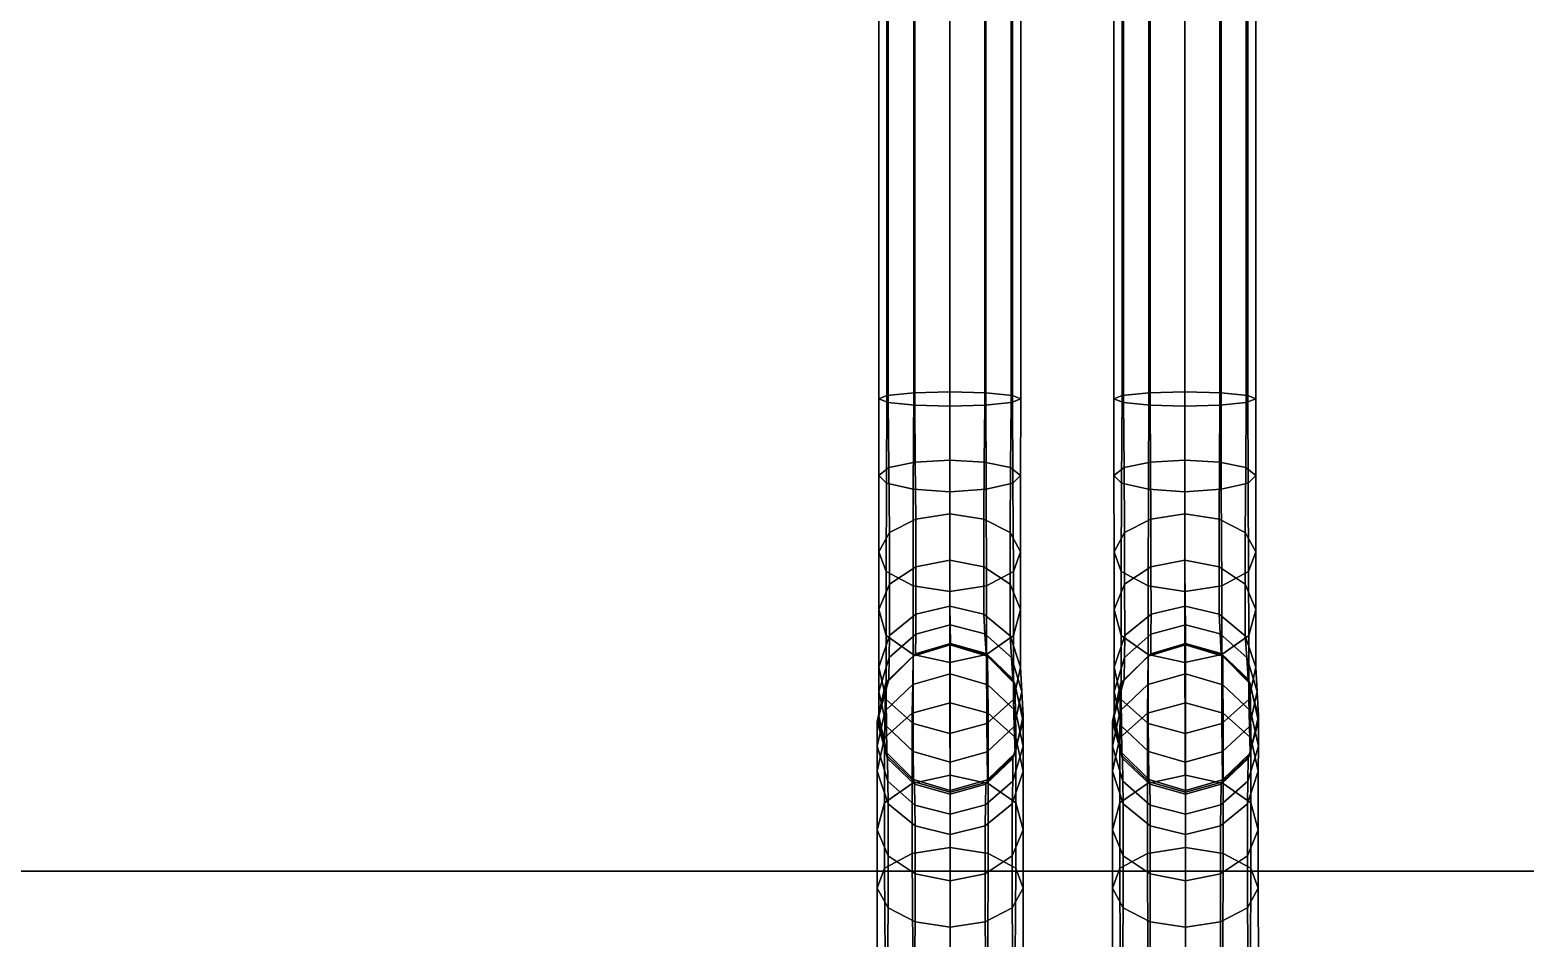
# Model space of a CAD drawing. Extents: x -9.3 to 15.5, y -7 to 5.4.
# Drawn here: x 8.374 to 9.427, y -3.847 to -3.208 of the extents above; entities that cross this region are included whole.
import ezdxf

# ---------------------------------------------------------------- set-up
doc = ezdxf.new("R2010")
doc.units = 0

msp = doc.modelspace()

# ---------------------------------------------------------------- linework, layer by layer
for points in [[(14.2088, -3.8, 4.7), (14.2088, 4.8, 4.7), (5.6088, 4.8, 4.7), (5.6088, -3.8, 4.7)], [(8.9714, -2.1322, 4.825), (8.9774, -2.1309, 4.7997), (8.9771, -3.4652, 4.8003), (8.9714, -3.4677, 4.8257)], [(8.9714, -2.1322, 4.825), (8.9714, -3.4677, 4.8257), (8.9781, -3.4703, 4.8508), (8.9779, -2.1335, 4.8502)], [(8.9962, -2.1301, 4.7814), (8.996, -3.4635, 4.7816), (8.9771, -3.4652, 4.8003), (8.9774, -2.1309, 4.7997)], [(8.9966, -2.1344, 4.868), (8.9779, -2.1335, 4.8502), (8.9781, -3.4703, 4.8508), (8.9968, -3.4721, 4.8684)], [(8.9962, -2.1301, 4.7814), (9.0214, -2.1298, 4.774), (9.0214, -3.4628, 4.774), (8.996, -3.4635, 4.7816)], [(8.9966, -2.1344, 4.868), (8.9968, -3.4721, 4.8684), (9.0214, -3.4728, 4.8753), (9.0214, -2.1348, 4.875)], [(9.0465, -2.1301, 4.7814), (9.0468, -3.4635, 4.7816), (9.0214, -3.4628, 4.774), (9.0214, -2.1298, 4.774)], [(9.0461, -2.1344, 4.868), (9.0214, -2.1348, 4.875), (9.0214, -3.4728, 4.8753), (9.046, -3.4721, 4.8684)], [(9.0461, -2.1344, 4.868), (9.046, -3.4721, 4.8684), (9.0646, -3.4703, 4.8508), (9.0648, -2.1335, 4.8502)], [(9.0465, -2.1301, 4.7814), (9.0653, -2.1309, 4.7997), (9.0656, -3.4652, 4.8003), (9.0468, -3.4635, 4.7816)], [(9.0713, -2.1322, 4.825), (9.0648, -2.1335, 4.8502), (9.0646, -3.4703, 4.8508), (9.0714, -3.4677, 4.8257)], [(9.0713, -2.1322, 4.825), (9.0714, -3.4677, 4.8257), (9.0656, -3.4652, 4.8003), (9.0653, -2.1309, 4.7997)], [(9.137, -2.1322, 4.825), (9.143, -2.1309, 4.7997), (9.1427, -3.4652, 4.8003), (9.137, -3.4677, 4.8257)], [(9.137, -2.1322, 4.825), (9.137, -3.4677, 4.8257), (9.1437, -3.4703, 4.8508), (9.1435, -2.1335, 4.8502)], [(9.1618, -2.1301, 4.7814), (9.1616, -3.4635, 4.7816), (9.1427, -3.4652, 4.8003), (9.143, -2.1309, 4.7997)], [(9.1622, -2.1344, 4.868), (9.1435, -2.1335, 4.8502), (9.1437, -3.4703, 4.8508), (9.1624, -3.4721, 4.8684)], [(9.1618, -2.1301, 4.7814), (9.187, -2.1298, 4.774), (9.187, -3.4628, 4.774), (9.1616, -3.4635, 4.7816)], [(9.1622, -2.1344, 4.868), (9.1624, -3.4721, 4.8684), (9.187, -3.4728, 4.8753), (9.187, -2.1348, 4.875)], [(9.2122, -2.1301, 4.7814), (9.2124, -3.4635, 4.7816), (9.187, -3.4628, 4.774), (9.187, -2.1298, 4.774)], [(9.2118, -2.1344, 4.868), (9.187, -2.1348, 4.875), (9.187, -3.4728, 4.8753), (9.2116, -3.4721, 4.8684)], [(9.2118, -2.1344, 4.868), (9.2116, -3.4721, 4.8684), (9.2302, -3.4703, 4.8508), (9.2304, -2.1335, 4.8502)], [(9.2122, -2.1301, 4.7814), (9.2309, -2.1309, 4.7997), (9.2312, -3.4652, 4.8003), (9.2124, -3.4635, 4.7816)], [(9.2369, -2.1322, 4.825), (9.2304, -2.1335, 4.8502), (9.2302, -3.4703, 4.8508), (9.237, -3.4677, 4.8257)], [(9.2369, -2.1322, 4.825), (9.237, -3.4677, 4.8257), (9.2312, -3.4652, 4.8003), (9.2309, -2.1309, 4.7997)], [(8.9957, -3.5313, 4.7975), (8.9768, -3.5271, 4.815), (8.9771, -3.4652, 4.8003), (8.996, -3.4635, 4.7816)], [(8.9957, -3.5313, 4.7975), (8.996, -3.4635, 4.7816), (9.0214, -3.4628, 4.774), (9.0214, -3.533, 4.7902)], [(9.047, -3.5313, 4.7975), (9.0214, -3.533, 4.7902), (9.0214, -3.4628, 4.774), (9.0468, -3.4635, 4.7816)], [(9.047, -3.5313, 4.7975), (9.0468, -3.4635, 4.7816), (9.0656, -3.4652, 4.8003), (9.0659, -3.5271, 4.815)], [(9.1613, -3.5313, 4.7975), (9.1424, -3.5271, 4.815), (9.1427, -3.4652, 4.8003), (9.1616, -3.4635, 4.7816)], [(9.1613, -3.5313, 4.7975), (9.1616, -3.4635, 4.7816), (9.187, -3.4628, 4.774), (9.187, -3.533, 4.7902)], [(9.2126, -3.5313, 4.7975), (9.187, -3.533, 4.7902), (9.187, -3.4628, 4.774), (9.2124, -3.4635, 4.7816)], [(9.2126, -3.5313, 4.7975), (9.2124, -3.4635, 4.7816), (9.2312, -3.4652, 4.8003), (9.2315, -3.5271, 4.815)], [(8.9714, -3.5215, 4.8386), (8.9714, -3.4677, 4.8257), (8.9771, -3.4652, 4.8003), (8.9768, -3.5271, 4.815)], [(8.9714, -3.5215, 4.8386), (8.9785, -3.516, 4.8617), (8.9781, -3.4703, 4.8508), (8.9714, -3.4677, 4.8257)], [(8.9971, -3.5122, 4.8774), (8.9968, -3.4721, 4.8684), (8.9781, -3.4703, 4.8508), (8.9785, -3.516, 4.8617)], [(8.9971, -3.5122, 4.8774), (9.0214, -3.5107, 4.8835), (9.0214, -3.4728, 4.8753), (8.9968, -3.4721, 4.8684)], [(9.0457, -3.5122, 4.8774), (9.046, -3.4721, 4.8684), (9.0214, -3.4728, 4.8753), (9.0214, -3.5107, 4.8835)], [(9.0457, -3.5122, 4.8774), (9.0642, -3.516, 4.8617), (9.0646, -3.4703, 4.8508), (9.046, -3.4721, 4.8684)], [(9.0713, -3.5215, 4.8386), (9.0714, -3.4677, 4.8257), (9.0646, -3.4703, 4.8508), (9.0642, -3.516, 4.8617)], [(9.0713, -3.5215, 4.8386), (9.0659, -3.5271, 4.815), (9.0656, -3.4652, 4.8003), (9.0714, -3.4677, 4.8257)], [(9.137, -3.5215, 4.8386), (9.137, -3.4677, 4.8257), (9.1427, -3.4652, 4.8003), (9.1424, -3.5271, 4.815)], [(9.137, -3.5215, 4.8386), (9.1441, -3.516, 4.8617), (9.1437, -3.4703, 4.8508), (9.137, -3.4677, 4.8257)], [(9.1627, -3.5122, 4.8774), (9.1624, -3.4721, 4.8684), (9.1437, -3.4703, 4.8508), (9.1441, -3.516, 4.8617)], [(9.1627, -3.5122, 4.8774), (9.187, -3.5107, 4.8835), (9.187, -3.4728, 4.8753), (9.1624, -3.4721, 4.8684)], [(9.2113, -3.5122, 4.8774), (9.2116, -3.4721, 4.8684), (9.187, -3.4728, 4.8753), (9.187, -3.5107, 4.8835)], [(9.2113, -3.5122, 4.8774), (9.2298, -3.516, 4.8617), (9.2302, -3.4703, 4.8508), (9.2116, -3.4721, 4.8684)], [(9.2369, -3.5215, 4.8386), (9.237, -3.4677, 4.8257), (9.2302, -3.4703, 4.8508), (9.2298, -3.516, 4.8617)], [(9.2369, -3.5215, 4.8386), (9.2315, -3.5271, 4.815), (9.2312, -3.4652, 4.8003), (9.237, -3.4677, 4.8257)], [(8.9714, -3.5215, 4.8386), (8.9715, -3.5754, 4.8516), (8.9789, -3.5618, 4.8726), (8.9785, -3.516, 4.8617)], [(8.9971, -3.5122, 4.8774), (8.9785, -3.516, 4.8617), (8.9789, -3.5618, 4.8726), (8.9974, -3.5523, 4.8865)], [(8.9971, -3.5122, 4.8774), (8.9974, -3.5523, 4.8865), (9.0214, -3.5486, 4.8916), (9.0214, -3.5107, 4.8835)], [(9.0457, -3.5122, 4.8774), (9.0214, -3.5107, 4.8835), (9.0214, -3.5486, 4.8916), (9.0454, -3.5523, 4.8865)], [(9.0457, -3.5122, 4.8774), (9.0454, -3.5523, 4.8865), (9.0638, -3.5618, 4.8726), (9.0642, -3.516, 4.8617)], [(9.0713, -3.5215, 4.8386), (9.0642, -3.516, 4.8617), (9.0638, -3.5618, 4.8726), (9.0713, -3.5754, 4.8516)], [(9.137, -3.5215, 4.8386), (9.1371, -3.5754, 4.8516), (9.1445, -3.5618, 4.8726), (9.1441, -3.516, 4.8617)], [(9.1627, -3.5122, 4.8774), (9.1441, -3.516, 4.8617), (9.1445, -3.5618, 4.8726), (9.163, -3.5523, 4.8865)], [(9.1627, -3.5122, 4.8774), (9.163, -3.5523, 4.8865), (9.187, -3.5486, 4.8916), (9.187, -3.5107, 4.8835)], [(9.2113, -3.5122, 4.8774), (9.187, -3.5107, 4.8835), (9.187, -3.5486, 4.8916), (9.211, -3.5523, 4.8865)], [(9.2113, -3.5122, 4.8774), (9.211, -3.5523, 4.8865), (9.2294, -3.5618, 4.8726), (9.2298, -3.516, 4.8617)], [(9.2369, -3.5215, 4.8386), (9.2298, -3.516, 4.8617), (9.2294, -3.5618, 4.8726), (9.2369, -3.5754, 4.8516)], [(8.9714, -3.5215, 4.8386), (8.9768, -3.5271, 4.815), (8.9765, -3.5891, 4.8297), (8.9715, -3.5754, 4.8516)], [(8.9957, -3.5313, 4.7975), (8.9955, -3.5992, 4.8133), (8.9765, -3.5891, 4.8297), (8.9768, -3.5271, 4.815)], [(9.047, -3.5313, 4.7975), (9.0659, -3.5271, 4.815), (9.0662, -3.5891, 4.8297), (9.0473, -3.5992, 4.8133)], [(9.0713, -3.5215, 4.8386), (9.0713, -3.5754, 4.8516), (9.0662, -3.5891, 4.8297), (9.0659, -3.5271, 4.815)], [(9.137, -3.5215, 4.8386), (9.1424, -3.5271, 4.815), (9.1421, -3.5891, 4.8297), (9.1371, -3.5754, 4.8516)], [(9.1613, -3.5313, 4.7975), (9.1611, -3.5992, 4.8133), (9.1421, -3.5891, 4.8297), (9.1424, -3.5271, 4.815)], [(9.2126, -3.5313, 4.7975), (9.2315, -3.5271, 4.815), (9.2318, -3.5891, 4.8297), (9.2129, -3.5992, 4.8133)], [(9.2369, -3.5215, 4.8386), (9.2369, -3.5754, 4.8516), (9.2318, -3.5891, 4.8297), (9.2315, -3.5271, 4.815)], [(8.9957, -3.5313, 4.7975), (9.0214, -3.533, 4.7902), (9.0214, -3.6033, 4.8064), (8.9955, -3.5992, 4.8133)], [(9.047, -3.5313, 4.7975), (9.0473, -3.5992, 4.8133), (9.0214, -3.6033, 4.8064), (9.0214, -3.533, 4.7902)], [(9.1613, -3.5313, 4.7975), (9.187, -3.533, 4.7902), (9.187, -3.6033, 4.8064), (9.1611, -3.5992, 4.8133)], [(9.2126, -3.5313, 4.7975), (9.2129, -3.5992, 4.8133), (9.187, -3.6033, 4.8064), (9.187, -3.533, 4.7902)], [(8.9974, -3.5858, 4.9157), (8.9974, -3.5523, 4.8865), (8.9789, -3.5618, 4.8726), (8.9789, -3.598, 4.905)], [(8.9974, -3.5858, 4.9157), (9.0214, -3.5811, 4.9197), (9.0214, -3.5486, 4.8916), (8.9974, -3.5523, 4.8865)], [(9.0454, -3.5858, 4.9158), (9.0454, -3.5523, 4.8865), (9.0214, -3.5486, 4.8916), (9.0214, -3.5811, 4.9197)], [(9.0454, -3.5858, 4.9158), (9.0638, -3.5981, 4.9052), (9.0638, -3.5618, 4.8726), (9.0454, -3.5523, 4.8865)], [(9.163, -3.5858, 4.9157), (9.163, -3.5523, 4.8865), (9.1445, -3.5618, 4.8726), (9.1445, -3.598, 4.905)], [(9.163, -3.5858, 4.9157), (9.187, -3.5811, 4.9197), (9.187, -3.5486, 4.8916), (9.163, -3.5523, 4.8865)], [(9.211, -3.5858, 4.9158), (9.211, -3.5523, 4.8865), (9.187, -3.5486, 4.8916), (9.187, -3.5811, 4.9197)], [(9.211, -3.5858, 4.9158), (9.2294, -3.5981, 4.9052), (9.2294, -3.5618, 4.8726), (9.211, -3.5523, 4.8865)], [(8.9715, -3.6159, 4.8888), (8.9789, -3.598, 4.905), (8.9789, -3.5618, 4.8726), (8.9715, -3.5754, 4.8516)], [(9.0713, -3.616, 4.889), (9.0713, -3.5754, 4.8516), (9.0638, -3.5618, 4.8726), (9.0638, -3.5981, 4.9052)], [(9.1371, -3.6159, 4.8888), (9.1445, -3.598, 4.905), (9.1445, -3.5618, 4.8726), (9.1371, -3.5754, 4.8516)], [(9.2369, -3.616, 4.889), (9.2369, -3.5754, 4.8516), (9.2294, -3.5618, 4.8726), (9.2294, -3.5981, 4.9052)], [(8.9715, -3.6159, 4.8888), (8.9715, -3.5754, 4.8516), (8.9765, -3.5891, 4.8297), (8.9765, -3.6342, 4.8718)], [(9.0713, -3.616, 4.889), (9.0663, -3.6342, 4.8719), (9.0662, -3.5891, 4.8297), (9.0713, -3.5754, 4.8516)], [(9.1371, -3.6159, 4.8888), (9.1371, -3.5754, 4.8516), (9.1421, -3.5891, 4.8297), (9.1421, -3.6342, 4.8718)], [(9.2369, -3.616, 4.889), (9.2319, -3.6342, 4.8719), (9.2318, -3.5891, 4.8297), (9.2369, -3.5754, 4.8516)], [(8.9955, -3.6477, 4.859), (8.9765, -3.6342, 4.8718), (8.9765, -3.5891, 4.8297), (8.9955, -3.5992, 4.8133)], [(8.9974, -3.5858, 4.9157), (8.9789, -3.598, 4.905), (8.9789, -3.6342, 4.9375), (8.9975, -3.6192, 4.9449)], [(8.9974, -3.5858, 4.9157), (8.9975, -3.6192, 4.9449), (9.0215, -3.6135, 4.9477), (9.0214, -3.5811, 4.9197)], [(9.0454, -3.5858, 4.9158), (9.0214, -3.5811, 4.9197), (9.0215, -3.6135, 4.9477), (9.0454, -3.6193, 4.9452)], [(9.0454, -3.5858, 4.9158), (9.0454, -3.6193, 4.9452), (9.0638, -3.6344, 4.9379), (9.0638, -3.5981, 4.9052)], [(9.0473, -3.6477, 4.8591), (9.0473, -3.5992, 4.8133), (9.0662, -3.5891, 4.8297), (9.0663, -3.6342, 4.8719)], [(9.1611, -3.6477, 4.859), (9.1421, -3.6342, 4.8718), (9.1421, -3.5891, 4.8297), (9.1611, -3.5992, 4.8133)], [(9.163, -3.5858, 4.9157), (9.1445, -3.598, 4.905), (9.1446, -3.6342, 4.9375), (9.1631, -3.6192, 4.9449)], [(9.163, -3.5858, 4.9157), (9.1631, -3.6192, 4.9449), (9.1871, -3.6135, 4.9477), (9.187, -3.5811, 4.9197)], [(9.211, -3.5858, 4.9158), (9.187, -3.5811, 4.9197), (9.1871, -3.6135, 4.9477), (9.211, -3.6193, 4.9452)], [(9.211, -3.5858, 4.9158), (9.211, -3.6193, 4.9452), (9.2294, -3.6344, 4.9379), (9.2294, -3.5981, 4.9052)], [(9.2129, -3.6477, 4.8591), (9.2129, -3.5992, 4.8133), (9.2318, -3.5891, 4.8297), (9.2319, -3.6342, 4.8719)], [(8.9715, -3.6159, 4.8888), (8.9715, -3.6565, 4.926), (8.9789, -3.6342, 4.9375), (8.9789, -3.598, 4.905)], [(8.9955, -3.6477, 4.859), (8.9955, -3.5992, 4.8133), (9.0214, -3.6033, 4.8064), (9.0214, -3.6532, 4.8536)], [(9.0473, -3.6477, 4.8591), (9.0214, -3.6532, 4.8536), (9.0214, -3.6033, 4.8064), (9.0473, -3.5992, 4.8133)], [(9.0713, -3.616, 4.889), (9.0638, -3.5981, 4.9052), (9.0638, -3.6344, 4.9379), (9.0713, -3.6566, 4.9263)], [(9.1371, -3.6159, 4.8888), (9.1371, -3.6565, 4.926), (9.1446, -3.6342, 4.9375), (9.1445, -3.598, 4.905)], [(9.1611, -3.6477, 4.859), (9.1611, -3.5992, 4.8133), (9.187, -3.6033, 4.8064), (9.187, -3.6532, 4.8536)], [(9.2129, -3.6477, 4.8591), (9.187, -3.6532, 4.8536), (9.187, -3.6033, 4.8064), (9.2129, -3.5992, 4.8133)], [(9.2369, -3.616, 4.889), (9.2294, -3.5981, 4.9052), (9.2294, -3.6344, 4.9379), (9.2369, -3.6566, 4.9263)], [(8.9715, -3.6159, 4.8888), (8.9765, -3.6342, 4.8718), (8.9765, -3.6793, 4.9139), (8.9715, -3.6565, 4.926)], [(8.9974, -3.6332, 4.985), (8.9975, -3.6192, 4.9449), (8.9789, -3.6342, 4.9375), (8.9787, -3.6498, 4.9827)], [(8.9974, -3.6332, 4.985), (9.0217, -3.6267, 4.9858), (9.0215, -3.6135, 4.9477), (8.9975, -3.6192, 4.9449)], [(9.0461, -3.6331, 4.9852), (9.0454, -3.6193, 4.9452), (9.0215, -3.6135, 4.9477), (9.0217, -3.6267, 4.9858)], [(9.0461, -3.6331, 4.9852), (9.0649, -3.6496, 4.9831), (9.0638, -3.6344, 4.9379), (9.0454, -3.6193, 4.9452)], [(9.0713, -3.616, 4.889), (9.0713, -3.6566, 4.9263), (9.0663, -3.6793, 4.9141), (9.0663, -3.6342, 4.8719)], [(9.1371, -3.6159, 4.8888), (9.1421, -3.6342, 4.8718), (9.1421, -3.6793, 4.9139), (9.1371, -3.6565, 4.926)], [(9.163, -3.6332, 4.985), (9.1631, -3.6192, 4.9449), (9.1446, -3.6342, 4.9375), (9.1444, -3.6498, 4.9827)], [(9.163, -3.6332, 4.985), (9.1873, -3.6267, 4.9858), (9.1871, -3.6135, 4.9477), (9.1631, -3.6192, 4.9449)], [(9.2117, -3.6331, 4.9852), (9.211, -3.6193, 4.9452), (9.1871, -3.6135, 4.9477), (9.1873, -3.6267, 4.9858)], [(9.2117, -3.6331, 4.9852), (9.2305, -3.6496, 4.9831), (9.2294, -3.6344, 4.9379), (9.211, -3.6193, 4.9452)], [(9.2369, -3.616, 4.889), (9.2369, -3.6566, 4.9263), (9.2319, -3.6793, 4.9141), (9.2319, -3.6342, 4.8719)], [(8.9974, -3.6332, 4.985), (8.9973, -3.6472, 5.025), (9.0219, -3.6399, 5.0238), (9.0217, -3.6267, 4.9858)], [(9.0461, -3.6331, 4.9852), (9.0217, -3.6267, 4.9858), (9.0219, -3.6399, 5.0238), (9.0469, -3.6468, 5.0253)], [(9.163, -3.6332, 4.985), (9.1629, -3.6472, 5.025), (9.1875, -3.6399, 5.0238), (9.1873, -3.6267, 4.9858)], [(9.2117, -3.6331, 4.9852), (9.1873, -3.6267, 4.9858), (9.1875, -3.6399, 5.0238), (9.2125, -3.6468, 5.0253)], [(8.9715, -3.6736, 4.9787), (8.9787, -3.6498, 4.9827), (8.9789, -3.6342, 4.9375), (8.9715, -3.6565, 4.926)], [(8.9955, -3.6477, 4.859), (8.9955, -3.6962, 4.9047), (8.9765, -3.6793, 4.9139), (8.9765, -3.6342, 4.8718)], [(8.9974, -3.6332, 4.985), (8.9787, -3.6498, 4.9827), (8.9785, -3.6653, 5.0278), (8.9973, -3.6472, 5.025)], [(8.9953, -3.6688, 5.4405), (9.0217, -3.6613, 5.4421), (9.0217, -3.6409, 5.3724), (8.9955, -3.6488, 5.3732)], [(8.9964, -3.648, 5.1991), (8.9955, -3.6488, 5.3732), (9.0217, -3.6409, 5.3724), (9.0218, -3.6404, 5.1981)], [(8.9964, -3.648, 5.1991), (9.0218, -3.6404, 5.1981), (9.0219, -3.6399, 5.0238), (8.9973, -3.6472, 5.025)], [(9.0474, -3.6478, 5.1992), (9.0218, -3.6404, 5.1981), (9.0217, -3.6409, 5.3724), (9.048, -3.6488, 5.3732)], [(9.0481, -3.6689, 5.4405), (9.048, -3.6488, 5.3732), (9.0217, -3.6409, 5.3724), (9.0217, -3.6613, 5.4421)], [(9.0474, -3.6478, 5.1992), (9.0469, -3.6468, 5.0253), (9.0219, -3.6399, 5.0238), (9.0218, -3.6404, 5.1981)], [(9.0461, -3.6331, 4.9852), (9.0469, -3.6468, 5.0253), (9.0659, -3.6649, 5.0283), (9.0649, -3.6496, 4.9831)], [(9.0473, -3.6477, 4.8591), (9.0663, -3.6342, 4.8719), (9.0663, -3.6793, 4.9141), (9.0474, -3.6962, 4.9048)], [(9.0722, -3.6737, 4.9792), (9.0713, -3.6566, 4.9263), (9.0638, -3.6344, 4.9379), (9.0649, -3.6496, 4.9831)], [(9.1371, -3.6736, 4.9787), (9.1444, -3.6498, 4.9827), (9.1446, -3.6342, 4.9375), (9.1371, -3.6565, 4.926)], [(9.1611, -3.6477, 4.859), (9.1611, -3.6962, 4.9047), (9.1421, -3.6793, 4.9139), (9.1421, -3.6342, 4.8718)], [(9.163, -3.6332, 4.985), (9.1444, -3.6498, 4.9827), (9.1441, -3.6653, 5.0278), (9.1629, -3.6472, 5.025)], [(9.1609, -3.6688, 5.4405), (9.1873, -3.6613, 5.4421), (9.1874, -3.6409, 5.3724), (9.1611, -3.6488, 5.3732)], [(9.162, -3.648, 5.1991), (9.1611, -3.6488, 5.3732), (9.1874, -3.6409, 5.3724), (9.1874, -3.6404, 5.1981)], [(9.162, -3.648, 5.1991), (9.1874, -3.6404, 5.1981), (9.1875, -3.6399, 5.0238), (9.1629, -3.6472, 5.025)], [(9.2137, -3.6689, 5.4405), (9.2136, -3.6488, 5.3732), (9.1874, -3.6409, 5.3724), (9.1873, -3.6613, 5.4421)], [(9.213, -3.6478, 5.1992), (9.2125, -3.6468, 5.0253), (9.1875, -3.6399, 5.0238), (9.1874, -3.6404, 5.1981)], [(9.213, -3.6478, 5.1992), (9.1874, -3.6404, 5.1981), (9.1874, -3.6409, 5.3724), (9.2136, -3.6488, 5.3732)], [(9.2117, -3.6331, 4.9852), (9.2125, -3.6468, 5.0253), (9.2315, -3.6649, 5.0283), (9.2305, -3.6496, 4.9831)], [(9.2129, -3.6477, 4.8591), (9.2319, -3.6342, 4.8719), (9.2319, -3.6793, 4.9141), (9.213, -3.6962, 4.9048)], [(9.2378, -3.6737, 4.9792), (9.2369, -3.6566, 4.9263), (9.2294, -3.6344, 4.9379), (9.2305, -3.6496, 4.9831)], [(8.9715, -3.6736, 4.9787), (8.9715, -3.6908, 5.0315), (8.9785, -3.6653, 5.0278), (8.9787, -3.6498, 4.9827)], [(8.9953, -3.6688, 5.4405), (8.9955, -3.6488, 5.3732), (8.9761, -3.6682, 5.3754), (8.9758, -3.6872, 5.4369)], [(8.9964, -3.648, 5.1991), (8.9773, -3.6667, 5.2016), (8.9761, -3.6682, 5.3754), (8.9955, -3.6488, 5.3732)], [(8.9964, -3.648, 5.1991), (8.9973, -3.6472, 5.025), (8.9785, -3.6653, 5.0278), (8.9773, -3.6667, 5.2016)], [(8.9955, -3.6477, 4.859), (9.0214, -3.6532, 4.8536), (9.0215, -3.7032, 4.9008), (8.9955, -3.6962, 4.9047)], [(9.0473, -3.6477, 4.8591), (9.0474, -3.6962, 4.9048), (9.0215, -3.7032, 4.9008), (9.0214, -3.6532, 4.8536)], [(9.0474, -3.6478, 5.1992), (9.0666, -3.6665, 5.2018), (9.0659, -3.6649, 5.0283), (9.0469, -3.6468, 5.0253)], [(9.0474, -3.6478, 5.1992), (9.048, -3.6488, 5.3732), (9.0673, -3.6682, 5.3754), (9.0666, -3.6665, 5.2018)], [(9.0481, -3.6689, 5.4405), (9.0676, -3.6872, 5.4369), (9.0673, -3.6682, 5.3754), (9.048, -3.6488, 5.3732)], [(9.0722, -3.6737, 4.9792), (9.0649, -3.6496, 4.9831), (9.0659, -3.6649, 5.0283), (9.0731, -3.6908, 5.032)], [(9.1371, -3.6736, 4.9787), (9.1371, -3.6908, 5.0315), (9.1441, -3.6653, 5.0278), (9.1444, -3.6498, 4.9827)], [(9.1609, -3.6688, 5.4405), (9.1611, -3.6488, 5.3732), (9.1417, -3.6682, 5.3754), (9.1414, -3.6872, 5.4369)], [(9.162, -3.648, 5.1991), (9.1429, -3.6667, 5.2016), (9.1417, -3.6682, 5.3754), (9.1611, -3.6488, 5.3732)], [(9.162, -3.648, 5.1991), (9.1629, -3.6472, 5.025), (9.1441, -3.6653, 5.0278), (9.1429, -3.6667, 5.2016)], [(9.1611, -3.6477, 4.859), (9.187, -3.6532, 4.8536), (9.1871, -3.7032, 4.9008), (9.1611, -3.6962, 4.9047)], [(9.2129, -3.6477, 4.8591), (9.213, -3.6962, 4.9048), (9.1871, -3.7032, 4.9008), (9.187, -3.6532, 4.8536)], [(9.213, -3.6478, 5.1992), (9.2322, -3.6665, 5.2018), (9.2315, -3.6649, 5.0283), (9.2125, -3.6468, 5.0253)], [(9.213, -3.6478, 5.1992), (9.2136, -3.6488, 5.3732), (9.2329, -3.6682, 5.3754), (9.2322, -3.6665, 5.2018)], [(9.2137, -3.6689, 5.4405), (9.2332, -3.6872, 5.4369), (9.2329, -3.6682, 5.3754), (9.2136, -3.6488, 5.3732)], [(9.2378, -3.6737, 4.9792), (9.2305, -3.6496, 4.9831), (9.2315, -3.6649, 5.0283), (9.2387, -3.6908, 5.032)], [(8.9715, -3.6736, 4.9787), (8.9715, -3.6565, 4.926), (8.9765, -3.6793, 4.9139), (8.9768, -3.698, 4.9744)], [(8.9953, -3.6688, 5.4405), (8.995, -3.6889, 5.5078), (9.0217, -3.6817, 5.5118), (9.0217, -3.6613, 5.4421)], [(9.0481, -3.6689, 5.4405), (9.0217, -3.6613, 5.4421), (9.0217, -3.6817, 5.5118), (9.0483, -3.6889, 5.5078)], [(9.0722, -3.6737, 4.9792), (9.0668, -3.6982, 4.9747), (9.0663, -3.6793, 4.9141), (9.0713, -3.6566, 4.9263)], [(9.1371, -3.6736, 4.9787), (9.1371, -3.6565, 4.926), (9.1421, -3.6793, 4.9139), (9.1424, -3.698, 4.9744)], [(9.1609, -3.6688, 5.4405), (9.1606, -3.6889, 5.5078), (9.1873, -3.6817, 5.5118), (9.1873, -3.6613, 5.4421)], [(9.2137, -3.6689, 5.4405), (9.1873, -3.6613, 5.4421), (9.1873, -3.6817, 5.5118), (9.2139, -3.6889, 5.5078)], [(9.2378, -3.6737, 4.9792), (9.2324, -3.6982, 4.9747), (9.2319, -3.6793, 4.9141), (9.2369, -3.6566, 4.9263)], [(8.9709, -3.6928, 5.2052), (8.9703, -3.6947, 5.3789), (8.9761, -3.6682, 5.3754), (8.9773, -3.6667, 5.2016)], [(8.9703, -3.7122, 5.4324), (8.9758, -3.6872, 5.4369), (8.9761, -3.6682, 5.3754), (8.9703, -3.6947, 5.3789)], [(8.9709, -3.6928, 5.2052), (8.9773, -3.6667, 5.2016), (8.9785, -3.6653, 5.0278), (8.9715, -3.6908, 5.0315)], [(8.9715, -3.6736, 4.9787), (8.9768, -3.698, 4.9744), (8.977, -3.7167, 5.0349), (8.9715, -3.6908, 5.0315)], [(8.9953, -3.6688, 5.4405), (8.9758, -3.6872, 5.4369), (8.9755, -3.7062, 5.4983), (8.995, -3.6889, 5.5078)], [(9.0481, -3.6689, 5.4405), (9.0483, -3.6889, 5.5078), (9.0678, -3.7062, 5.4983), (9.0676, -3.6872, 5.4369)], [(9.0731, -3.6928, 5.2054), (9.0731, -3.6908, 5.032), (9.0659, -3.6649, 5.0283), (9.0666, -3.6665, 5.2018)], [(9.0731, -3.6928, 5.2054), (9.0666, -3.6665, 5.2018), (9.0673, -3.6682, 5.3754), (9.073, -3.6947, 5.3789)], [(9.0722, -3.6737, 4.9792), (9.0731, -3.6908, 5.032), (9.0674, -3.7171, 5.0353), (9.0668, -3.6982, 4.9747)], [(9.073, -3.7122, 5.4324), (9.073, -3.6947, 5.3789), (9.0673, -3.6682, 5.3754), (9.0676, -3.6872, 5.4369)], [(9.1359, -3.7122, 5.4324), (9.1414, -3.6872, 5.4369), (9.1417, -3.6682, 5.3754), (9.136, -3.6947, 5.3789)], [(9.1365, -3.6928, 5.2052), (9.136, -3.6947, 5.3789), (9.1417, -3.6682, 5.3754), (9.1429, -3.6667, 5.2016)], [(9.1365, -3.6928, 5.2052), (9.1429, -3.6667, 5.2016), (9.1441, -3.6653, 5.0278), (9.1371, -3.6908, 5.0315)], [(9.1371, -3.6736, 4.9787), (9.1424, -3.698, 4.9744), (9.1426, -3.7167, 5.0349), (9.1371, -3.6908, 5.0315)], [(9.1609, -3.6688, 5.4405), (9.1414, -3.6872, 5.4369), (9.1411, -3.7062, 5.4983), (9.1606, -3.6889, 5.5078)], [(9.2137, -3.6689, 5.4405), (9.2139, -3.6889, 5.5078), (9.2334, -3.7062, 5.4983), (9.2332, -3.6872, 5.4369)], [(9.2387, -3.6928, 5.2054), (9.2387, -3.6908, 5.032), (9.2315, -3.6649, 5.0283), (9.2322, -3.6665, 5.2018)], [(9.2387, -3.6928, 5.2054), (9.2322, -3.6665, 5.2018), (9.2329, -3.6682, 5.3754), (9.2387, -3.6947, 5.3789)], [(9.2378, -3.6737, 4.9792), (9.2387, -3.6908, 5.032), (9.233, -3.7171, 5.0353), (9.2324, -3.6982, 4.9747)], [(9.2387, -3.7122, 5.4324), (9.2387, -3.6947, 5.3789), (9.2329, -3.6682, 5.3754), (9.2332, -3.6872, 5.4369)], [(8.9957, -3.7159, 4.9709), (8.9768, -3.698, 4.9744), (8.9765, -3.6793, 4.9139), (8.9955, -3.6962, 4.9047)], [(8.995, -3.7383, 5.5543), (9.0217, -3.7326, 5.5598), (9.0217, -3.6817, 5.5118), (8.995, -3.6889, 5.5078)], [(9.0483, -3.7383, 5.5543), (9.0483, -3.6889, 5.5078), (9.0217, -3.6817, 5.5118), (9.0217, -3.7326, 5.5598)], [(9.0476, -3.7161, 4.9711), (9.0474, -3.6962, 4.9048), (9.0663, -3.6793, 4.9141), (9.0668, -3.6982, 4.9747)], [(9.1613, -3.7159, 4.9709), (9.1424, -3.698, 4.9744), (9.1421, -3.6793, 4.9139), (9.1611, -3.6962, 4.9047)], [(9.1606, -3.7383, 5.5543), (9.1873, -3.7326, 5.5598), (9.1873, -3.6817, 5.5118), (9.1606, -3.6889, 5.5078)], [(9.2139, -3.7383, 5.5543), (9.2139, -3.6889, 5.5078), (9.1873, -3.6817, 5.5118), (9.1873, -3.7326, 5.5598)], [(9.2132, -3.7161, 4.9711), (9.213, -3.6962, 4.9048), (9.2319, -3.6793, 4.9141), (9.2324, -3.6982, 4.9747)], [(8.9703, -3.7122, 5.4324), (8.9703, -3.7297, 5.4859), (8.9755, -3.7062, 5.4983), (8.9758, -3.6872, 5.4369)], [(8.9709, -3.6928, 5.2052), (8.9772, -3.7188, 5.2088), (8.9775, -3.7208, 5.3827), (8.9703, -3.6947, 5.3789)], [(8.9703, -3.7122, 5.4324), (8.9703, -3.6947, 5.3789), (8.9775, -3.7208, 5.3827), (8.9777, -3.7367, 5.4284)], [(8.9709, -3.6928, 5.2052), (8.9715, -3.6908, 5.0315), (8.977, -3.7167, 5.0349), (8.9772, -3.7188, 5.2088)], [(8.995, -3.7383, 5.5543), (8.995, -3.6889, 5.5078), (8.9755, -3.7062, 5.4983), (8.9755, -3.7521, 5.5411)], [(9.0483, -3.7383, 5.5543), (9.0678, -3.7521, 5.5411), (9.0678, -3.7062, 5.4983), (9.0483, -3.6889, 5.5078)], [(9.073, -3.7122, 5.4324), (9.0657, -3.7367, 5.4284), (9.0659, -3.7208, 5.3827), (9.073, -3.6947, 5.3789)], [(9.0731, -3.6928, 5.2054), (9.073, -3.6947, 5.3789), (9.0659, -3.7208, 5.3827), (9.0666, -3.7189, 5.209)], [(9.0731, -3.6928, 5.2054), (9.0666, -3.7189, 5.209), (9.0674, -3.7171, 5.0353), (9.0731, -3.6908, 5.032)], [(9.073, -3.7122, 5.4324), (9.0676, -3.6872, 5.4369), (9.0678, -3.7062, 5.4983), (9.073, -3.7297, 5.4859)], [(9.1359, -3.7122, 5.4324), (9.1359, -3.7297, 5.4859), (9.1411, -3.7062, 5.4983), (9.1414, -3.6872, 5.4369)], [(9.1359, -3.7122, 5.4324), (9.136, -3.6947, 5.3789), (9.1431, -3.7208, 5.3827), (9.1433, -3.7367, 5.4284)], [(9.1365, -3.6928, 5.2052), (9.1429, -3.7188, 5.2088), (9.1431, -3.7208, 5.3827), (9.136, -3.6947, 5.3789)], [(9.1365, -3.6928, 5.2052), (9.1371, -3.6908, 5.0315), (9.1426, -3.7167, 5.0349), (9.1429, -3.7188, 5.2088)], [(9.1606, -3.7383, 5.5543), (9.1606, -3.6889, 5.5078), (9.1411, -3.7062, 5.4983), (9.1411, -3.7521, 5.5411)], [(9.2139, -3.7383, 5.5543), (9.2334, -3.7521, 5.5411), (9.2334, -3.7062, 5.4983), (9.2139, -3.6889, 5.5078)], [(9.2387, -3.7122, 5.4324), (9.2313, -3.7367, 5.4284), (9.2315, -3.7208, 5.3827), (9.2387, -3.6947, 5.3789)], [(9.2387, -3.6928, 5.2054), (9.2387, -3.6947, 5.3789), (9.2315, -3.7208, 5.3827), (9.2323, -3.7189, 5.209)], [(9.2387, -3.6928, 5.2054), (9.2323, -3.7189, 5.209), (9.233, -3.7171, 5.0353), (9.2387, -3.6908, 5.032)], [(9.2387, -3.7122, 5.4324), (9.2332, -3.6872, 5.4369), (9.2334, -3.7062, 5.4983), (9.2386, -3.7297, 5.4859)], [(8.9703, -3.7709, 5.5237), (8.9755, -3.7521, 5.5411), (8.9755, -3.7062, 5.4983), (8.9703, -3.7297, 5.4859)], [(8.9957, -3.7159, 4.9709), (8.9959, -3.7356, 5.0371), (8.977, -3.7167, 5.0349), (8.9768, -3.698, 4.9744)], [(8.9957, -3.7159, 4.9709), (8.9955, -3.6962, 4.9047), (9.0215, -3.7032, 4.9008), (9.0216, -3.7233, 4.9694)], [(9.0476, -3.7161, 4.9711), (9.0216, -3.7233, 4.9694), (9.0215, -3.7032, 4.9008), (9.0474, -3.6962, 4.9048)], [(9.0476, -3.7161, 4.9711), (9.0668, -3.6982, 4.9747), (9.0674, -3.7171, 5.0353), (9.0479, -3.7359, 5.0373)], [(9.073, -3.7709, 5.5237), (9.073, -3.7297, 5.4859), (9.0678, -3.7062, 5.4983), (9.0678, -3.7521, 5.5411)], [(9.1359, -3.7709, 5.5237), (9.1411, -3.7521, 5.5411), (9.1411, -3.7062, 5.4983), (9.1359, -3.7297, 5.4859)], [(9.1613, -3.7159, 4.9709), (9.1615, -3.7356, 5.0371), (9.1426, -3.7167, 5.0349), (9.1424, -3.698, 4.9744)], [(9.1613, -3.7159, 4.9709), (9.1611, -3.6962, 4.9047), (9.1871, -3.7032, 4.9008), (9.1872, -3.7233, 4.9694)], [(9.2132, -3.7161, 4.9711), (9.1872, -3.7233, 4.9694), (9.1871, -3.7032, 4.9008), (9.213, -3.6962, 4.9048)], [(9.2132, -3.7161, 4.9711), (9.2324, -3.6982, 4.9747), (9.233, -3.7171, 5.0353), (9.2135, -3.7359, 5.0373)], [(9.2386, -3.7709, 5.5237), (9.2386, -3.7297, 5.4859), (9.2334, -3.7062, 5.4983), (9.2334, -3.7521, 5.5411)], [(8.9703, -3.7122, 5.4324), (8.9777, -3.7367, 5.4284), (8.9779, -3.7526, 5.4741), (8.9703, -3.7297, 5.4859)], [(8.9963, -3.7372, 5.2115), (8.9772, -3.7188, 5.2088), (8.977, -3.7167, 5.0349), (8.9959, -3.7356, 5.0371)], [(8.9957, -3.7159, 4.9709), (9.0216, -3.7233, 4.9694), (9.0217, -3.7434, 5.038), (8.9959, -3.7356, 5.0371)], [(9.0476, -3.7161, 4.9711), (9.0479, -3.7359, 5.0373), (9.0217, -3.7434, 5.038), (9.0216, -3.7233, 4.9694)], [(9.073, -3.7122, 5.4324), (9.073, -3.7297, 5.4859), (9.0654, -3.7526, 5.4741), (9.0657, -3.7367, 5.4284)], [(9.1359, -3.7122, 5.4324), (9.1433, -3.7367, 5.4284), (9.1435, -3.7526, 5.4741), (9.1359, -3.7297, 5.4859)], [(9.1619, -3.7372, 5.2115), (9.1429, -3.7188, 5.2088), (9.1426, -3.7167, 5.0349), (9.1615, -3.7356, 5.0371)], [(9.1613, -3.7159, 4.9709), (9.1872, -3.7233, 4.9694), (9.1873, -3.7434, 5.038), (9.1615, -3.7356, 5.0371)], [(9.2132, -3.7161, 4.9711), (9.2135, -3.7359, 5.0373), (9.1873, -3.7434, 5.038), (9.1872, -3.7233, 4.9694)], [(9.2387, -3.7122, 5.4324), (9.2386, -3.7297, 5.4859), (9.231, -3.7526, 5.4741), (9.2313, -3.7367, 5.4284)], [(8.9963, -3.7372, 5.2115), (8.9966, -3.7389, 5.3858), (8.9775, -3.7208, 5.3827), (8.9772, -3.7188, 5.2088)], [(8.9968, -3.7536, 5.4262), (8.9777, -3.7367, 5.4284), (8.9775, -3.7208, 5.3827), (8.9966, -3.7389, 5.3858)], [(9.0466, -3.7535, 5.4262), (9.0468, -3.7389, 5.3858), (9.0659, -3.7208, 5.3827), (9.0657, -3.7367, 5.4284)], [(9.0474, -3.7374, 5.2115), (9.0666, -3.7189, 5.209), (9.0659, -3.7208, 5.3827), (9.0468, -3.7389, 5.3858)], [(9.0474, -3.7374, 5.2115), (9.0479, -3.7359, 5.0373), (9.0674, -3.7171, 5.0353), (9.0666, -3.7189, 5.209)], [(9.1619, -3.7372, 5.2115), (9.1622, -3.7389, 5.3858), (9.1431, -3.7208, 5.3827), (9.1429, -3.7188, 5.2088)], [(9.1624, -3.7536, 5.4262), (9.1433, -3.7367, 5.4284), (9.1431, -3.7208, 5.3827), (9.1622, -3.7389, 5.3858)], [(9.2122, -3.7535, 5.4262), (9.2124, -3.7389, 5.3858), (9.2315, -3.7208, 5.3827), (9.2313, -3.7367, 5.4284)], [(9.213, -3.7374, 5.2115), (9.2323, -3.7189, 5.209), (9.2315, -3.7208, 5.3827), (9.2124, -3.7389, 5.3858)], [(9.213, -3.7374, 5.2115), (9.2135, -3.7359, 5.0373), (9.233, -3.7171, 5.0353), (9.2323, -3.7189, 5.209)], [(8.9703, -3.7709, 5.5237), (8.9703, -3.7297, 5.4859), (8.9779, -3.7526, 5.4741), (8.9779, -3.7893, 5.5069)], [(8.9968, -3.7536, 5.4262), (8.9969, -3.7682, 5.4666), (8.9779, -3.7526, 5.4741), (8.9777, -3.7367, 5.4284)], [(8.995, -3.7383, 5.5543), (8.995, -3.7876, 5.6008), (9.0217, -3.7834, 5.6078), (9.0217, -3.7326, 5.5598)], [(8.9963, -3.7372, 5.2115), (8.9959, -3.7356, 5.0371), (9.0217, -3.7434, 5.038), (9.0217, -3.7446, 5.2126)], [(8.9963, -3.7372, 5.2115), (9.0217, -3.7446, 5.2126), (9.0217, -3.7459, 5.3871), (8.9966, -3.7389, 5.3858)], [(9.0483, -3.7383, 5.5543), (9.0217, -3.7326, 5.5598), (9.0217, -3.7834, 5.6078), (9.0483, -3.7876, 5.6008)], [(9.0474, -3.7374, 5.2115), (9.0217, -3.7446, 5.2126), (9.0217, -3.7434, 5.038), (9.0479, -3.7359, 5.0373)], [(9.0474, -3.7374, 5.2115), (9.0468, -3.7389, 5.3858), (9.0217, -3.7459, 5.3871), (9.0217, -3.7446, 5.2126)], [(9.0466, -3.7535, 5.4262), (9.0657, -3.7367, 5.4284), (9.0654, -3.7526, 5.4741), (9.0464, -3.7682, 5.4666)], [(9.073, -3.7709, 5.5237), (9.0654, -3.7893, 5.5069), (9.0654, -3.7526, 5.4741), (9.073, -3.7297, 5.4859)], [(9.1359, -3.7709, 5.5237), (9.1359, -3.7297, 5.4859), (9.1435, -3.7526, 5.4741), (9.1435, -3.7893, 5.5069)], [(9.1624, -3.7536, 5.4262), (9.1626, -3.7682, 5.4666), (9.1435, -3.7526, 5.4741), (9.1433, -3.7367, 5.4284)], [(9.1606, -3.7383, 5.5543), (9.1606, -3.7876, 5.6008), (9.1873, -3.7834, 5.6078), (9.1873, -3.7326, 5.5598)], [(9.1619, -3.7372, 5.2115), (9.1615, -3.7356, 5.0371), (9.1873, -3.7434, 5.038), (9.1873, -3.7446, 5.2126)], [(9.1619, -3.7372, 5.2115), (9.1873, -3.7446, 5.2126), (9.1873, -3.7459, 5.3871), (9.1622, -3.7389, 5.3858)], [(9.2139, -3.7383, 5.5543), (9.1873, -3.7326, 5.5598), (9.1873, -3.7834, 5.6078), (9.2139, -3.7876, 5.6008)], [(9.213, -3.7374, 5.2115), (9.1873, -3.7446, 5.2126), (9.1873, -3.7434, 5.038), (9.2135, -3.7359, 5.0373)], [(9.213, -3.7374, 5.2115), (9.2124, -3.7389, 5.3858), (9.1873, -3.7459, 5.3871), (9.1873, -3.7446, 5.2126)], [(9.2122, -3.7535, 5.4262), (9.2313, -3.7367, 5.4284), (9.231, -3.7526, 5.4741), (9.212, -3.7682, 5.4666)], [(9.2386, -3.7709, 5.5237), (9.231, -3.7893, 5.5069), (9.231, -3.7526, 5.4741), (9.2386, -3.7297, 5.4859)], [(8.995, -3.7383, 5.5543), (8.9755, -3.7521, 5.5411), (8.9755, -3.7979, 5.5839), (8.995, -3.7876, 5.6008)], [(8.9968, -3.7536, 5.4262), (8.9966, -3.7389, 5.3858), (9.0217, -3.7459, 5.3871), (9.0217, -3.76, 5.4255)], [(9.0466, -3.7535, 5.4262), (9.0217, -3.76, 5.4255), (9.0217, -3.7459, 5.3871), (9.0468, -3.7389, 5.3858)], [(9.0483, -3.7383, 5.5543), (9.0483, -3.7876, 5.6008), (9.0678, -3.7979, 5.5839), (9.0678, -3.7521, 5.5411)], [(9.1606, -3.7383, 5.5543), (9.1411, -3.7521, 5.5411), (9.1411, -3.7979, 5.5839), (9.1606, -3.7876, 5.6008)], [(9.1624, -3.7536, 5.4262), (9.1622, -3.7389, 5.3858), (9.1873, -3.7459, 5.3871), (9.1873, -3.76, 5.4255)], [(9.2122, -3.7535, 5.4262), (9.1873, -3.76, 5.4255), (9.1873, -3.7459, 5.3871), (9.2124, -3.7389, 5.3858)], [(9.2139, -3.7383, 5.5543), (9.2139, -3.7876, 5.6008), (9.2334, -3.7979, 5.5839), (9.2334, -3.7521, 5.5411)], [(8.9703, -3.7709, 5.5237), (8.9703, -3.8121, 5.5614), (8.9755, -3.7979, 5.5839), (8.9755, -3.7521, 5.5411)], [(8.9969, -3.802, 5.496), (8.9779, -3.7893, 5.5069), (8.9779, -3.7526, 5.4741), (8.9969, -3.7682, 5.4666)], [(8.9968, -3.7536, 5.4262), (9.0217, -3.76, 5.4255), (9.0217, -3.7742, 5.4638), (8.9969, -3.7682, 5.4666)], [(9.0466, -3.7535, 5.4262), (9.0464, -3.7682, 5.4666), (9.0217, -3.7742, 5.4638), (9.0217, -3.76, 5.4255)], [(9.0464, -3.802, 5.496), (9.0464, -3.7682, 5.4666), (9.0654, -3.7526, 5.4741), (9.0654, -3.7893, 5.5069)], [(9.073, -3.7709, 5.5237), (9.0678, -3.7521, 5.5411), (9.0678, -3.7979, 5.5839), (9.073, -3.8121, 5.5614)], [(9.1359, -3.7709, 5.5237), (9.1359, -3.8121, 5.5614), (9.1411, -3.7979, 5.5839), (9.1411, -3.7521, 5.5411)], [(9.1626, -3.802, 5.496), (9.1435, -3.7893, 5.5069), (9.1435, -3.7526, 5.4741), (9.1626, -3.7682, 5.4666)], [(9.1624, -3.7536, 5.4262), (9.1873, -3.76, 5.4255), (9.1873, -3.7742, 5.4638), (9.1626, -3.7682, 5.4666)], [(9.2122, -3.7535, 5.4262), (9.212, -3.7682, 5.4666), (9.1873, -3.7742, 5.4638), (9.1873, -3.76, 5.4255)], [(9.212, -3.802, 5.496), (9.212, -3.7682, 5.4666), (9.231, -3.7526, 5.4741), (9.231, -3.7893, 5.5069)], [(9.2386, -3.7709, 5.5237), (9.2334, -3.7521, 5.5411), (9.2334, -3.7979, 5.5839), (9.2386, -3.8121, 5.5614)], [(8.9969, -3.802, 5.496), (8.9969, -3.7682, 5.4666), (9.0217, -3.7742, 5.4638), (9.0217, -3.8069, 5.4919)], [(9.0464, -3.802, 5.496), (9.0217, -3.8069, 5.4919), (9.0217, -3.7742, 5.4638), (9.0464, -3.7682, 5.4666)], [(9.1626, -3.802, 5.496), (9.1626, -3.7682, 5.4666), (9.1873, -3.7742, 5.4638), (9.1873, -3.8069, 5.4919)], [(9.212, -3.802, 5.496), (9.1873, -3.8069, 5.4919), (9.1873, -3.7742, 5.4638), (9.212, -3.7682, 5.4666)], [(8.9703, -3.7709, 5.5237), (8.9779, -3.7893, 5.5069), (8.9779, -3.826, 5.5397), (8.9703, -3.8121, 5.5614)], [(9.073, -3.7709, 5.5237), (9.073, -3.8121, 5.5614), (9.0654, -3.826, 5.5397), (9.0654, -3.7893, 5.5069)], [(9.1359, -3.7709, 5.5237), (9.1435, -3.7893, 5.5069), (9.1435, -3.826, 5.5397), (9.1359, -3.8121, 5.5614)], [(9.2386, -3.7709, 5.5237), (9.2386, -3.8121, 5.5614), (9.231, -3.826, 5.5397), (9.231, -3.7893, 5.5069)], [(8.9953, -3.8566, 5.6169), (8.995, -3.7876, 5.6008), (8.9755, -3.7979, 5.5839), (8.9758, -3.8609, 5.5989)], [(8.9969, -3.802, 5.496), (8.9969, -3.8357, 5.5254), (8.9779, -3.826, 5.5397), (8.9779, -3.7893, 5.5069)], [(8.9953, -3.8566, 5.6169), (9.0217, -3.8548, 5.6243), (9.0217, -3.7834, 5.6078), (8.995, -3.7876, 5.6008)], [(9.0481, -3.8566, 5.6169), (9.0483, -3.7876, 5.6008), (9.0217, -3.7834, 5.6078), (9.0217, -3.8548, 5.6243)], [(9.0464, -3.802, 5.496), (9.0654, -3.7893, 5.5069), (9.0654, -3.826, 5.5397), (9.0464, -3.8357, 5.5254)], [(9.0481, -3.8566, 5.6169), (9.0675, -3.8609, 5.5989), (9.0678, -3.7979, 5.5839), (9.0483, -3.7876, 5.6008)], [(9.1609, -3.8566, 5.6169), (9.1606, -3.7876, 5.6008), (9.1411, -3.7979, 5.5839), (9.1414, -3.8609, 5.5989)], [(9.1626, -3.802, 5.496), (9.1626, -3.8357, 5.5254), (9.1435, -3.826, 5.5397), (9.1435, -3.7893, 5.5069)], [(9.1609, -3.8566, 5.6169), (9.1873, -3.8548, 5.6243), (9.1873, -3.7834, 5.6078), (9.1606, -3.7876, 5.6008)], [(9.2137, -3.8566, 5.6169), (9.2139, -3.7876, 5.6008), (9.1873, -3.7834, 5.6078), (9.1873, -3.8548, 5.6243)], [(9.212, -3.802, 5.496), (9.231, -3.7893, 5.5069), (9.231, -3.826, 5.5397), (9.212, -3.8357, 5.5254)], [(9.2137, -3.8566, 5.6169), (9.2331, -3.8609, 5.5989), (9.2334, -3.7979, 5.5839), (9.2139, -3.7876, 5.6008)], [(14.2088, -3.8, 5.5), (5.6088, -3.8, 5.5), (5.4088, -4.0814, 5.5), (14.4902, -4.0814, 5.5)], [(14.2088, -3.8, 4.7), (5.6088, -3.8, 4.7), (5.6088, -3.8, 5.5), (14.2088, -3.8, 5.5)], [(8.9703, -3.8667, 5.5745), (8.9758, -3.8609, 5.5989), (8.9755, -3.7979, 5.5839), (8.9703, -3.8121, 5.5614)], [(9.0731, -3.8667, 5.5745), (9.073, -3.8121, 5.5614), (9.0678, -3.7979, 5.5839), (9.0675, -3.8609, 5.5989)], [(9.1359, -3.8667, 5.5745), (9.1414, -3.8609, 5.5989), (9.1411, -3.7979, 5.5839), (9.1359, -3.8121, 5.5614)], [(9.2387, -3.8667, 5.5745), (9.2386, -3.8121, 5.5614), (9.2334, -3.7979, 5.5839), (9.2331, -3.8609, 5.5989)], [(8.9969, -3.802, 5.496), (9.0217, -3.8069, 5.4919), (9.0217, -3.8395, 5.5201), (8.9969, -3.8357, 5.5254)], [(9.0464, -3.802, 5.496), (9.0464, -3.8357, 5.5254), (9.0217, -3.8395, 5.5201), (9.0217, -3.8069, 5.4919)], [(9.1626, -3.802, 5.496), (9.1873, -3.8069, 5.4919), (9.1873, -3.8395, 5.5201), (9.1626, -3.8357, 5.5254)], [(9.212, -3.802, 5.496), (9.212, -3.8357, 5.5254), (9.1873, -3.8395, 5.5201), (9.1873, -3.8069, 5.4919)], [(8.9703, -3.8667, 5.5745), (8.9703, -3.8121, 5.5614), (8.9779, -3.826, 5.5397), (8.9775, -3.8724, 5.5508)], [(9.0731, -3.8667, 5.5745), (9.0658, -3.8724, 5.5508), (9.0654, -3.826, 5.5397), (9.073, -3.8121, 5.5614)], [(9.1359, -3.8667, 5.5745), (9.1359, -3.8121, 5.5614), (9.1435, -3.826, 5.5397), (9.1431, -3.8724, 5.5508)], [(9.2387, -3.8667, 5.5745), (9.2314, -3.8724, 5.5508), (9.231, -3.826, 5.5397), (9.2386, -3.8121, 5.5614)], [(8.9966, -3.8764, 5.5345), (8.9775, -3.8724, 5.5508), (8.9779, -3.826, 5.5397), (8.9969, -3.8357, 5.5254)], [(9.0467, -3.8764, 5.5345), (9.0464, -3.8357, 5.5254), (9.0654, -3.826, 5.5397), (9.0658, -3.8724, 5.5508)], [(9.1623, -3.8764, 5.5345), (9.1431, -3.8724, 5.5508), (9.1435, -3.826, 5.5397), (9.1626, -3.8357, 5.5254)], [(9.2123, -3.8764, 5.5345), (9.212, -3.8357, 5.5254), (9.231, -3.826, 5.5397), (9.2314, -3.8724, 5.5508)], [(8.9966, -3.8764, 5.5345), (8.9969, -3.8357, 5.5254), (9.0217, -3.8395, 5.5201), (9.0217, -3.8779, 5.5283)], [(9.0467, -3.8764, 5.5345), (9.0217, -3.8779, 5.5283), (9.0217, -3.8395, 5.5201), (9.0464, -3.8357, 5.5254)], [(9.1623, -3.8764, 5.5345), (9.1626, -3.8357, 5.5254), (9.1873, -3.8395, 5.5201), (9.1873, -3.8779, 5.5283)], [(9.2123, -3.8764, 5.5345), (9.1873, -3.8779, 5.5283), (9.1873, -3.8395, 5.5201), (9.212, -3.8357, 5.5254)]]:
    msp.add_3dface(points)

doc.saveas('drawing.dxf')
